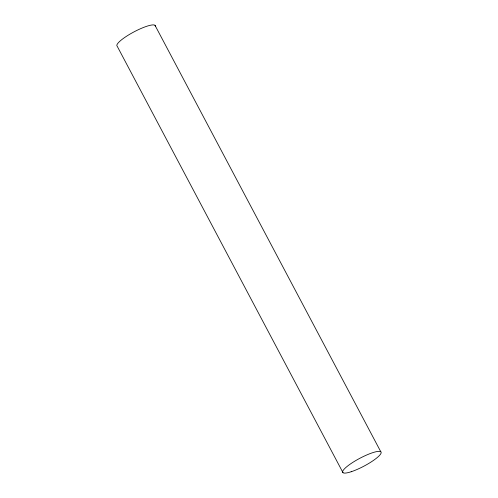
<?xml version="1.0" encoding="UTF-8"?>
<svg xmlns="http://www.w3.org/2000/svg" width="498" height="498" viewBox="0 0 498 498"><rect width="100%" height="100%" fill="white"/><g stroke="black" fill="none" stroke-linecap="round" stroke-linejoin="round"><path stroke-width="0.75" d="M155.003 25.317L380.796 451.761M342.998 472.683L117.204 46.239A21.688 4.432 -27.9 0 1 134.802 31.455A21.688 4.432 -27.9 0 1 155.345 26.444M351.221 471.731A21.688 4.432 -27.9 0 0 381.138 452.894A21.688 4.432 -27.9 0 0 353.331 462.051A21.688 4.432 -27.9 0 0 351.221 471.731"/></g></svg>
